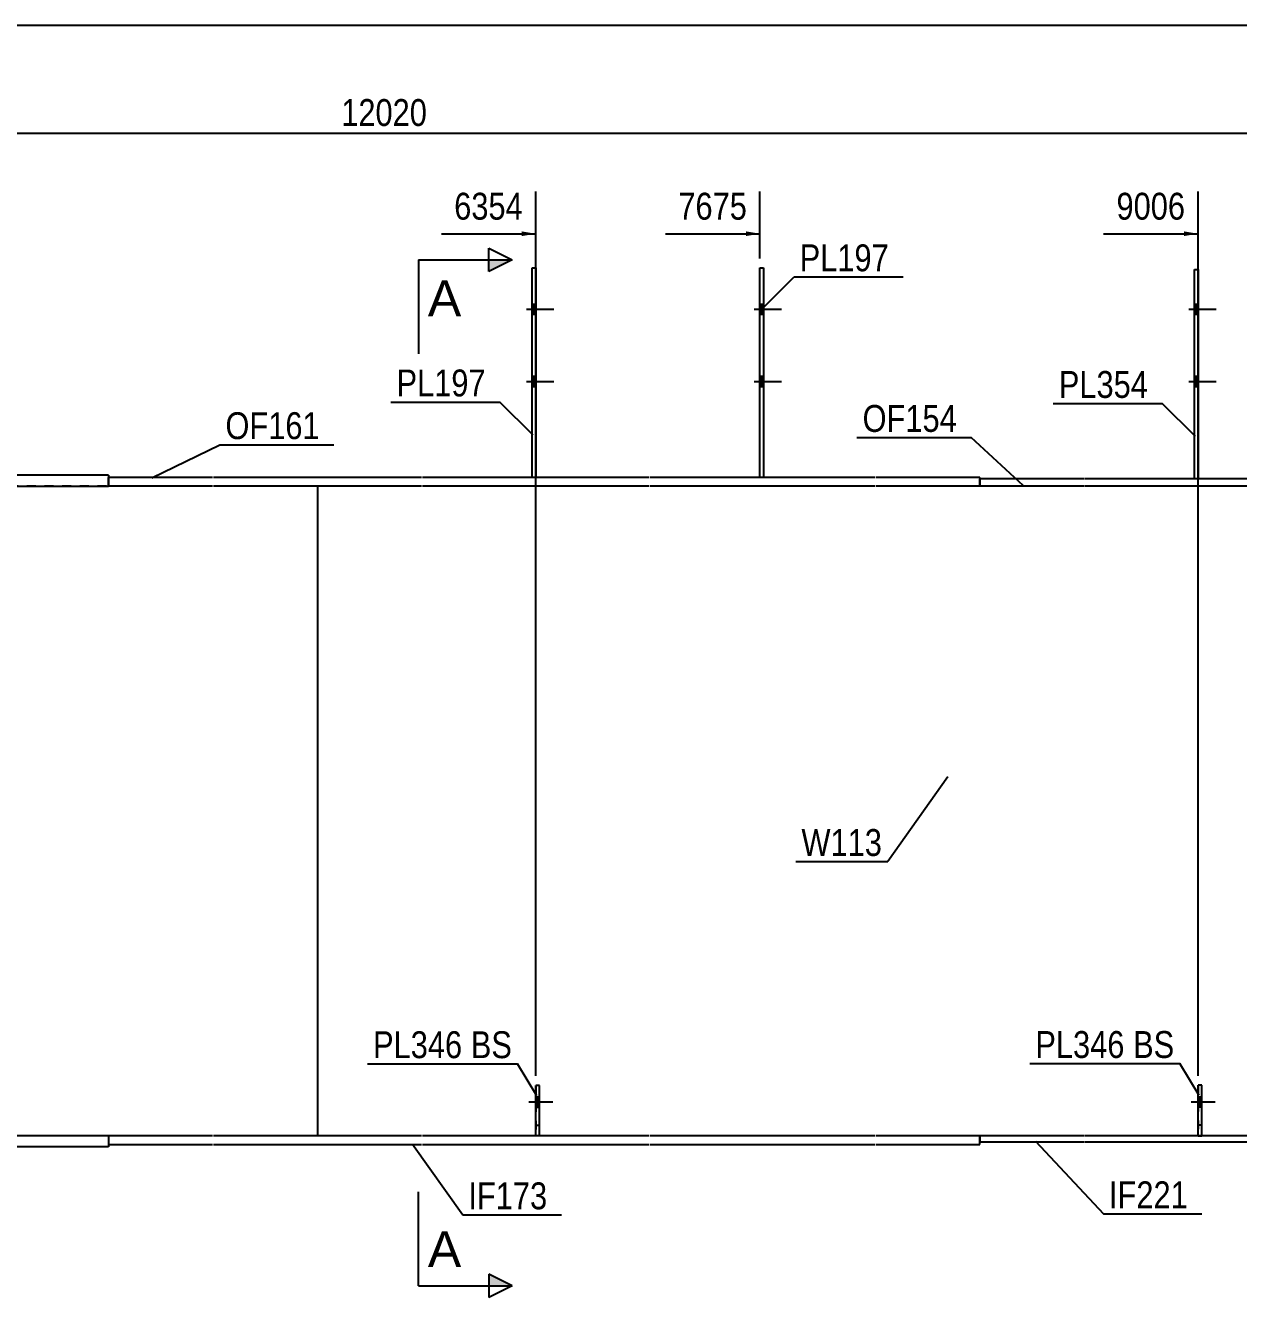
# Model space of a CAD drawing. Header units: millimetres. Extents: x 2 to 405, y 5 to 282.
# Drawn here: x 166.5 to 295.7, y 146.5 to 282 of the extents above; entities that cross this region are included whole.
import ezdxf

# ---------------------------------------------------------------- set-up
doc = ezdxf.new("R2010")
doc.units = ezdxf.units.MM
doc.linetypes.add('DXK_LINE_DOT1', pattern=[1.8814, 0.9407, -0.9407])
doc.linetypes.add('DXK_LINE_DOT2', pattern=[3.9198, 1.9599, -1.9599])
doc.styles.add('Arial', font='ARIAL.TTF', dxfattribs={"height": 0.2})
doc.styles.add('Arial Narrow', font='ARIALN.TTF', dxfattribs={"height": 0.2})

# ---------------------------------------------------------------- blocks, each defined once
blk = doc.blocks.new('Unknown-623473287-1210')
at = {"color": 5, "linetype": 'Continuous'}
blk.add_line((405, 282), (5, 282), dxfattribs=at)
blk = doc.blocks.new('Part-623473287-1606 - 1511')
at = {"color": 2, "linetype": 'Continuous'}
for p, q in [((268.13, 163.7), (268.13, 163.08)), ((279.2, 163.7), (268.13, 163.7)), ((268.13, 163.08), (279.2, 163.08)), ((303.46, 163.7), (279.3, 163.7)), ((279.3, 163.08), (303.46, 163.08)), ((327.48, 163.7), (303.56, 163.7)), ((303.56, 163.08), (327.48, 163.08)), ((364.41, 163.7), (327.58, 163.7)), ((327.58, 163.08), (364.41, 163.08))]:
    blk.add_line(p, q, dxfattribs=at)
at = {"color": 7, "linetype": 'DXK_LINE_DOT1'}
blk.add_line((364.41, 163.08), (364.41, 163.7), dxfattribs=at)
blk = doc.blocks.new('Part-623473287-1562 - 1511')
at = {"color": 2, "linetype": 'Continuous'}
for p, q in [((67.61, 234.08), (44.99, 234.08)), ((91.86, 234.08), (67.71, 234.08)), ((115.89, 234.08), (91.96, 234.08)), ((140.14, 234.08), (115.99, 234.08)), ((164.16, 234.08), (140.24, 234.08)), ((175.34, 234.08), (164.26, 234.08)), ((175.34, 234.08), (175.34, 232.93)), ((44.99, 232.93), (67.61, 232.93)), ((67.71, 232.93), (91.86, 232.93)), ((91.96, 232.93), (115.89, 232.93)), ((115.99, 232.93), (140.14, 232.93)), ((140.24, 232.93), (164.16, 232.93)), ((164.26, 232.93), (175.34, 232.93))]:
    blk.add_line(p, q, dxfattribs=at)
at = {"color": 7, "linetype": 'DXK_LINE_DOT1'}
blk.add_line((44.99, 234.08), (44.99, 232.93), dxfattribs=at)
blk = doc.blocks.new('Part-623473287-1535 - 1511')
at = {"color": 2, "linetype": 'Continuous'}
for p, q in [((279.2, 233.7), (268.13, 233.7)), ((268.13, 232.93), (268.13, 233.7)), ((303.46, 233.7), (279.3, 233.7)), ((327.48, 233.7), (303.56, 233.7)), ((364.41, 233.7), (327.58, 233.7)), ((279.2, 232.93), (268.13, 232.93)), ((303.46, 232.93), (279.3, 232.93)), ((327.48, 232.93), (303.56, 232.93)), ((364.41, 232.93), (327.58, 232.93))]:
    blk.add_line(p, q, dxfattribs=at)
at = {"color": 7, "linetype": 'DXK_LINE_DOT1'}
blk.add_line((364.41, 232.93), (364.41, 233.7), dxfattribs=at)
blk = doc.blocks.new('Bolt-623473287-1644 - 1511')
at = {"linetype": 'Continuous'}
for points in [[(220.85, 251.24), (220.85, 252.31), (220.46, 252.31), (220.46, 251.24)], [(220.85, 251.24), (220.85, 252.31), (220.46, 252.31), (220.46, 251.24)], [(220.85, 243.55), (220.85, 244.62), (220.46, 244.62), (220.46, 243.55)], [(220.85, 243.55), (220.85, 244.62), (220.46, 244.62), (220.46, 243.55)]]:
    blk.add_hatch(color=3, dxfattribs=at).paths.add_polyline_path(points)
at = {"color": 3, "linetype": 'Continuous'}
for p, q in [((220.46, 252.31), (220.85, 252.31)), ((220.46, 252.31), (220.85, 252.31)), ((219.85, 251.78), (222.77, 251.78)), ((219.85, 251.78), (222.77, 251.78)), ((220.46, 251.24), (220.85, 251.24)), ((220.46, 251.24), (220.85, 251.24)), ((219.85, 244.08), (222.77, 244.08)), ((219.85, 244.08), (222.77, 244.08)), ((220.46, 244.62), (220.85, 244.62)), ((220.46, 244.62), (220.85, 244.62)), ((220.46, 243.55), (220.85, 243.55)), ((220.46, 243.55), (220.85, 243.55))]:
    blk.add_line(p, q, dxfattribs=at)
blk = doc.blocks.new('Part-623473287-1795 - 1511')
at = {"color": 7, "linetype": 'DXK_LINE_DOT1'}
for p, q in [((291.38, 169.11), (291.38, 163.72)), ((291.76, 169.11), (291.38, 169.11)), ((291.76, 163.72), (291.76, 169.11)), ((291.38, 164.87), (291.76, 164.87)), ((291.38, 163.72), (291.76, 163.72))]:
    blk.add_line(p, q, dxfattribs=at)
blk = doc.blocks.new('Part-623473287-1540 - 1511')
at = {"color": 2, "linetype": 'Continuous'}
for p, q in [((186.42, 233.85), (175.34, 233.85)), ((175.34, 232.93), (175.34, 233.85)), ((208.67, 233.85), (186.52, 233.85)), ((232.93, 233.85), (208.77, 233.85)), ((256.95, 233.85), (233.03, 233.85)), ((268.13, 233.85), (257.05, 233.85)), ((268.13, 233.85), (268.13, 232.93)), ((186.42, 232.93), (175.34, 232.93)), ((208.67, 232.93), (186.52, 232.93)), ((232.93, 232.93), (208.77, 232.93)), ((256.95, 232.93), (233.03, 232.93)), ((268.13, 232.93), (257.05, 232.93))]:
    blk.add_line(p, q, dxfattribs=at)
blk = doc.blocks.new('Part-623473287-1584 - 1511')
at = {"color": 7, "linetype": 'DXK_LINE_DOT1'}
for p, q in [((67.61, 232.93), (44.99, 232.93)), ((44.99, 232.93), (44.99, 163.7)), ((91.86, 232.93), (67.71, 232.93)), ((115.89, 232.93), (91.96, 232.93)), ((140.14, 232.93), (115.99, 232.93)), ((164.16, 232.93), (140.24, 232.93)), ((186.42, 232.93), (164.26, 232.93)), ((197.59, 232.93), (186.52, 232.93)), ((67.61, 163.7), (44.99, 163.7)), ((91.86, 163.7), (67.71, 163.7)), ((115.89, 163.7), (91.96, 163.7)), ((140.14, 163.7), (115.99, 163.7)), ((164.16, 163.7), (140.24, 163.7)), ((186.42, 163.7), (164.26, 163.7)), ((197.59, 163.7), (186.52, 163.7))]:
    blk.add_line(p, q, dxfattribs=at)
at = {"color": 2, "linetype": 'Continuous'}
blk.add_line((197.59, 232.93), (197.59, 163.7), dxfattribs=at)
blk = doc.blocks.new('Bolt-623473287-1636 - 1511')
at = {"linetype": 'Continuous'}
for points in [[(245.1, 251.24), (245.1, 252.31), (244.72, 252.31), (244.72, 251.24)], [(245.1, 251.24), (245.1, 252.31), (244.72, 252.31), (244.72, 251.24)], [(245.1, 243.55), (245.1, 244.62), (244.72, 244.62), (244.72, 243.55)], [(245.1, 243.55), (245.1, 244.62), (244.72, 244.62), (244.72, 243.55)]]:
    blk.add_hatch(color=3, dxfattribs=at).paths.add_polyline_path(points)
at = {"color": 3, "linetype": 'Continuous'}
for p, q in [((244.72, 252.31), (245.1, 252.31)), ((244.72, 252.31), (245.1, 252.31)), ((244.1, 251.78), (247.03, 251.78)), ((244.1, 251.78), (247.03, 251.78)), ((244.72, 251.24), (245.1, 251.24)), ((244.72, 251.24), (245.1, 251.24)), ((244.1, 244.08), (247.03, 244.08)), ((244.1, 244.08), (247.03, 244.08)), ((244.72, 244.62), (245.1, 244.62)), ((244.72, 244.62), (245.1, 244.62)), ((244.72, 243.55), (245.1, 243.55)), ((244.72, 243.55), (245.1, 243.55))]:
    blk.add_line(p, q, dxfattribs=at)
blk = doc.blocks.new('Bolt-623473287-1642 - 1511')
at = {"color": 3, "linetype": 'DXK_LINE_DOT2'}
for p, q in [((220.12, 167.31), (222.66, 167.31)), ((220.85, 167.85), (221.23, 167.85)), ((220.85, 166.77), (221.23, 166.77))]:
    blk.add_line(p, q, dxfattribs=at)
blk = doc.blocks.new('Bolt-623473287-1643 - 1511')
at = {"linetype": 'Continuous'}
blk.add_hatch(color=3, dxfattribs=at).paths.add_polyline_path([(221.23, 166.77), (221.23, 167.85), (220.85, 167.85), (220.85, 166.77)])
at = {"color": 3, "linetype": 'Continuous'}
for p, q in [((220.12, 167.31), (222.66, 167.31)), ((220.85, 167.85), (221.23, 167.85)), ((220.85, 166.77), (221.23, 166.77))]:
    blk.add_line(p, q, dxfattribs=at)
blk = doc.blocks.new('Bolt-623473287-1645 - 1511')
at = {"color": 3, "linetype": 'DXK_LINE_DOT2'}
for p, q in [((290.65, 167.34), (293.19, 167.34)), ((291.38, 167.87), (291.76, 167.87)), ((291.38, 166.8), (291.76, 166.8))]:
    blk.add_line(p, q, dxfattribs=at)
blk = doc.blocks.new('Bolt-623473287-1646 - 1511')
at = {"linetype": 'Continuous'}
blk.add_hatch(color=3, dxfattribs=at).paths.add_polyline_path([(291.76, 166.8), (291.76, 167.87), (291.38, 167.87), (291.38, 166.8)])
at = {"color": 3, "linetype": 'Continuous'}
for p, q in [((290.65, 167.34), (293.19, 167.34)), ((291.38, 167.87), (291.76, 167.87)), ((291.38, 166.8), (291.76, 166.8))]:
    blk.add_line(p, q, dxfattribs=at)
blk = doc.blocks.new('Bolt-623473287-1647 - 1511')
at = {"linetype": 'Continuous'}
for points in [[(291.38, 251.24), (291.38, 252.31), (290.99, 252.31), (290.99, 251.24)], [(291.38, 251.24), (291.38, 252.31), (290.99, 252.31), (290.99, 251.24)], [(291.38, 243.55), (291.38, 244.62), (290.99, 244.62), (290.99, 243.55)], [(291.38, 243.55), (291.38, 244.62), (290.99, 244.62), (290.99, 243.55)]]:
    blk.add_hatch(color=3, dxfattribs=at).paths.add_polyline_path(points)
at = {"color": 3, "linetype": 'Continuous'}
for p, q in [((290.99, 252.31), (291.38, 252.31)), ((290.99, 252.31), (291.38, 252.31)), ((290.38, 251.78), (293.3, 251.78)), ((290.38, 251.78), (293.3, 251.78)), ((290.99, 251.24), (291.38, 251.24)), ((290.99, 251.24), (291.38, 251.24)), ((290.38, 244.08), (293.3, 244.08)), ((290.38, 244.08), (293.3, 244.08)), ((290.99, 244.62), (291.38, 244.62)), ((290.99, 244.62), (291.38, 244.62)), ((290.99, 243.55), (291.38, 243.55)), ((290.99, 243.55), (291.38, 243.55))]:
    blk.add_line(p, q, dxfattribs=at)
blk = doc.blocks.new('Part-623473287-1780 - 1511')
at = {"color": 7, "linetype": 'DXK_LINE_DOT1'}
for p, q in [((220.85, 169.08), (220.85, 163.7)), ((221.23, 169.08), (220.85, 169.08)), ((221.23, 163.7), (221.23, 169.08)), ((220.85, 164.85), (221.23, 164.85))]:
    blk.add_line(p, q, dxfattribs=at)
blk = doc.blocks.new('Part-623473287-1785 - 1511')
at = {"color": 2, "linetype": 'Continuous'}
for p, q in [((220.85, 163.7), (220.85, 169.08)), ((221.23, 169.08), (220.85, 169.08)), ((221.23, 163.7), (221.23, 169.08))]:
    blk.add_line(p, q, dxfattribs=at)
blk = doc.blocks.new('Part-623473287-1657 - 1511')
at = {"color": 2, "linetype": 'Continuous'}
blk.add_line((197.59, 232.93), (197.59, 163.7), dxfattribs=at)
at = {"color": 7, "linetype": 'DXK_LINE_DOT1'}
for p, q in [((208.67, 232.93), (197.59, 232.93)), ((232.93, 232.93), (208.77, 232.93)), ((256.95, 232.93), (233.03, 232.93)), ((279.2, 232.93), (257.05, 232.93)), ((303.46, 232.93), (279.3, 232.93)), ((327.48, 232.93), (303.56, 232.93)), ((364.41, 232.93), (327.58, 232.93)), ((364.41, 232.93), (364.41, 163.7)), ((208.67, 163.7), (197.59, 163.7)), ((232.93, 163.7), (208.77, 163.7)), ((256.95, 163.7), (233.03, 163.7)), ((279.2, 163.7), (257.05, 163.7)), ((303.46, 163.7), (279.3, 163.7)), ((327.48, 163.7), (303.56, 163.7)), ((364.41, 163.7), (327.58, 163.7))]:
    blk.add_line(p, q, dxfattribs=at)
blk = doc.blocks.new('Part-623473287-1733 - 1511')
at = {"color": 2, "linetype": 'Continuous'}
for p, q in [((244.72, 233.85), (244.72, 256.16)), ((244.72, 256.16), (245.1, 256.16)), ((245.1, 256.16), (245.1, 233.85))]:
    blk.add_line(p, q, dxfattribs=at)
at = {"color": 7, "linetype": 'DXK_LINE_DOT1'}
blk.add_line((245.1, 233.85), (244.72, 233.85), dxfattribs=at)
blk = doc.blocks.new('Part-623473287-1790 - 1511')
at = {"color": 2, "linetype": 'Continuous'}
for p, q in [((220.46, 233.85), (220.46, 256.16)), ((220.46, 256.16), (220.85, 256.16)), ((220.85, 256.16), (220.85, 233.85))]:
    blk.add_line(p, q, dxfattribs=at)
at = {"color": 7, "linetype": 'DXK_LINE_DOT1'}
blk.add_line((220.85, 233.85), (220.46, 233.85), dxfattribs=at)
blk = doc.blocks.new('Part-623473287-1800 - 1511')
at = {"color": 2, "linetype": 'Continuous'}
for p, q in [((291.38, 163.72), (291.38, 169.11)), ((291.76, 169.11), (291.38, 169.11)), ((291.76, 163.72), (291.76, 169.11)), ((291.76, 163.72), (291.38, 163.72))]:
    blk.add_line(p, q, dxfattribs=at)
blk = doc.blocks.new('Part-623473287-1805 - 1511')
at = {"color": 2, "linetype": 'Continuous'}
for p, q in [((290.99, 233.7), (290.99, 256.01)), ((290.99, 256.01), (291.38, 256.01)), ((291.38, 256.01), (291.38, 233.7))]:
    blk.add_line(p, q, dxfattribs=at)
at = {"color": 7, "linetype": 'DXK_LINE_DOT1'}
blk.add_line((291.38, 233.7), (290.99, 233.7), dxfattribs=at)
blk = doc.blocks.new('Part-623473287-1927 - 1511')
at = {"color": 2, "linetype": 'Continuous'}
for p, q in [((67.61, 163.7), (44.99, 163.7)), ((91.86, 163.7), (67.71, 163.7)), ((115.89, 163.7), (91.96, 163.7)), ((140.14, 163.7), (115.99, 163.7)), ((164.16, 163.7), (140.24, 163.7)), ((175.34, 163.7), (164.26, 163.7)), ((175.34, 163.7), (175.34, 162.54)), ((67.61, 162.54), (44.99, 162.54)), ((91.86, 162.54), (67.71, 162.54)), ((115.89, 162.54), (91.96, 162.54)), ((140.14, 162.54), (115.99, 162.54)), ((164.16, 162.54), (140.24, 162.54)), ((175.34, 162.54), (164.26, 162.54))]:
    blk.add_line(p, q, dxfattribs=at)
at = {"color": 7, "linetype": 'DXK_LINE_DOT1'}
blk.add_line((44.99, 163.7), (44.99, 162.54), dxfattribs=at)
blk = doc.blocks.new('Part-623473287-1932 - 1511')
at = {"color": 2, "linetype": 'Continuous'}
for p, q in [((186.42, 163.7), (175.34, 163.7)), ((175.34, 163.7), (175.34, 162.77)), ((175.34, 162.77), (186.42, 162.77)), ((208.67, 163.7), (186.52, 163.7)), ((186.52, 162.77), (208.67, 162.77)), ((232.93, 163.7), (208.77, 163.7)), ((208.77, 162.77), (232.93, 162.77)), ((256.95, 163.7), (233.03, 163.7)), ((233.03, 162.77), (256.95, 162.77)), ((268.13, 163.7), (257.05, 163.7)), ((257.05, 162.77), (268.13, 162.77)), ((268.13, 162.77), (268.13, 163.7))]:
    blk.add_line(p, q, dxfattribs=at)
blk = doc.blocks.new('StraightDimension-623473287-3109 - 1511')
at = {"linetype": 'Continuous'}
blk.add_hatch(color=7, dxfattribs=at).paths.add_polyline_path([(243.22, 260.06), (244.72, 259.81), (243.22, 259.56)])
at = {"color": 7, "linetype": 'Continuous'}
for p, q in [((244.72, 257.16), (244.72, 264.31)), ((234.66, 259.81), (244.72, 259.81))]:
    blk.add_line(p, q, dxfattribs=at)
at = {"color": 0}
blk.add_wipeout([(243.94, 260.71), (243.94, 264.91), (235.43, 264.91), (235.43, 260.71)], dxfattribs=at)
at = {"color": 3, "style": 'Arial Narrow'}
blk.add_text('7675', height=2.863, dxfattribs=at).set_placement((236.03, 261.31))
blk = doc.blocks.new('StraightDimension-623473287-2171 - 1511')
at = {"color": 7, "linetype": 'Continuous'}
blk.add_line((43.46, 270.54), (365.95, 270.54), dxfattribs=at)
at = {"color": 0}
blk.add_wipeout([(209.87, 270.69), (209.87, 274.89), (199.53, 274.89), (199.53, 270.69)], dxfattribs=at)
at = {"color": 3, "style": 'Arial Narrow'}
blk.add_text('12020', height=2.863, dxfattribs=at).set_placement((200.13, 271.29))
blk = doc.blocks.new('StraightDimension-623473287-3108 - 1511')
at = {"linetype": 'Continuous'}
blk.add_hatch(color=7, dxfattribs=at).paths.add_polyline_path([(289.88, 260.06), (291.38, 259.81), (289.88, 259.56)])
at = {"color": 7, "linetype": 'Continuous'}
for p, q in [((291.38, 170.08), (291.38, 264.31)), ((281.32, 259.81), (291.38, 259.81))]:
    blk.add_line(p, q, dxfattribs=at)
at = {"color": 0}
blk.add_wipeout([(290.6, 260.71), (290.6, 264.91), (282.09, 264.91), (282.09, 260.71)], dxfattribs=at)
at = {"color": 3, "style": 'Arial Narrow'}
blk.add_text('9006', height=2.863, dxfattribs=at).set_placement((282.69, 261.31))
blk = doc.blocks.new('StraightDimension-623473287-3110 - 1511')
at = {"linetype": 'Continuous'}
blk.add_hatch(color=7, dxfattribs=at).paths.add_polyline_path([(219.35, 260.06), (220.85, 259.81), (219.35, 259.56)])
at = {"color": 7, "linetype": 'Continuous'}
for p, q in [((220.85, 170.08), (220.85, 264.31)), ((210.79, 259.81), (220.85, 259.81))]:
    blk.add_line(p, q, dxfattribs=at)
at = {"color": 0}
blk.add_wipeout([(220.07, 260.71), (220.07, 264.91), (211.56, 264.91), (211.56, 260.71)], dxfattribs=at)
at = {"color": 3, "style": 'Arial Narrow'}
blk.add_text('6354', height=2.863, dxfattribs=at).set_placement((212.16, 261.31))
blk = doc.blocks.new('Mark-623473287-1729 - 1511')
at = {"color": 0}
blk.add_wipeout([(258.46, 255.81), (258.46, 258.81), (248.95, 258.81), (248.95, 255.81)], dxfattribs=at)
blk.add_wipeout([(258.46, 255.81), (258.46, 258.81), (248.95, 258.81), (248.95, 255.81)], dxfattribs=at)
at = {"color": 7, "linetype": 'Continuous'}
for p, q in [((244.82, 251.67), (248.35, 255.21)), ((248.35, 255.21), (259.96, 255.21))]:
    blk.add_line(p, q, dxfattribs=at)
at = {"color": 3, "style": 'Arial Narrow'}
blk.add_text('PL197', height=2.863, dxfattribs=at).set_placement((248.95, 255.81))
blk = doc.blocks.new('Mark-623473287-1531 - 1511')
at = {"color": 7, "linetype": 'Continuous'}
blk.add_line((272.76, 232.98), (267.2, 238.1), dxfattribs=at)
at = {"color": 0}
blk.add_wipeout([(265.7, 238.7), (265.7, 241.7), (255.65, 241.7), (255.65, 238.7)], dxfattribs=at)
blk.add_wipeout([(265.7, 238.7), (265.7, 241.7), (255.65, 241.7), (255.65, 238.7)], dxfattribs=at)
at = {"color": 7, "linetype": 'Continuous'}
blk.add_line((255.05, 238.1), (267.2, 238.1), dxfattribs=at)
at = {"color": 3, "style": 'Arial Narrow'}
blk.add_text('OF154', height=2.863, dxfattribs=at).set_placement((255.65, 238.7))
blk = doc.blocks.new('Mark-623473287-1786 - 1511')
at = {"color": 7, "linetype": 'Continuous'}
blk.add_line((220.56, 238.34), (217.03, 241.88), dxfattribs=at)
at = {"color": 0}
blk.add_wipeout([(215.53, 242.48), (215.53, 245.48), (206.02, 245.48), (206.02, 242.48)], dxfattribs=at)
blk.add_wipeout([(215.53, 242.48), (215.53, 245.48), (206.02, 245.48), (206.02, 242.48)], dxfattribs=at)
at = {"color": 7, "linetype": 'Continuous'}
blk.add_line((205.42, 241.88), (217.03, 241.88), dxfattribs=at)
at = {"color": 3, "style": 'Arial Narrow'}
blk.add_text('PL197', height=2.863, dxfattribs=at).set_placement((206.02, 242.48))
blk = doc.blocks.new('Mark-623473287-1536 - 1511')
at = {"color": 0}
blk.add_wipeout([(197.85, 237.93), (197.85, 240.93), (187.8, 240.93), (187.8, 237.93)], dxfattribs=at)
blk.add_wipeout([(197.85, 237.93), (197.85, 240.93), (187.8, 240.93), (187.8, 237.93)], dxfattribs=at)
at = {"color": 7, "linetype": 'Continuous'}
for p, q in [((179.97, 233.8), (187.2, 237.33)), ((187.2, 237.33), (199.35, 237.33))]:
    blk.add_line(p, q, dxfattribs=at)
at = {"color": 3, "style": 'Arial Narrow'}
blk.add_text('OF161', height=2.863, dxfattribs=at).set_placement((187.8, 237.93))
blk = doc.blocks.new('MarkSet-623473287-2309 - 1511')
at = {"color": 0}
for points in [[(283.56, 172), (283.56, 175), (274.05, 175), (274.05, 172)], [(288.84, 172), (288.84, 175), (284.46, 175), (284.46, 172)]]:
    blk.add_wipeout(points, dxfattribs=at)
for points in [[(283.56, 172), (283.56, 175), (274.05, 175), (274.05, 172)], [(288.84, 172), (288.84, 175), (284.46, 175), (284.46, 172)]]:
    blk.add_wipeout(points, dxfattribs=at)
at = {"color": 7, "linetype": 'Continuous'}
for p in [(273.45, 171.4), (291.48, 168.01)]:
    blk.add_line(p, (289.44, 171.4), dxfattribs=at)
at = {"color": 3, "style": 'Arial Narrow'}
for s, p in [('PL346', (274.05, 172)), ('BS', (284.46, 172))]:
    blk.add_text(s, height=2.863, dxfattribs=at).set_placement(p)
blk = doc.blocks.new('Mark-623473287-1602 - 1511')
at = {"color": 0}
blk.add_wipeout([(290.29, 155.99), (290.29, 158.99), (281.89, 158.99), (281.89, 155.99)], dxfattribs=at)
blk.add_wipeout([(290.29, 155.99), (290.29, 158.99), (281.89, 158.99), (281.89, 155.99)], dxfattribs=at)
at = {"color": 7, "linetype": 'Continuous'}
for p, q in [((274.06, 163.13), (281.29, 155.39)), ((281.29, 155.39), (291.79, 155.39))]:
    blk.add_line(p, q, dxfattribs=at)
at = {"color": 3, "style": 'Arial Narrow'}
blk.add_text('IF221', height=2.863, dxfattribs=at).set_placement((281.89, 155.99))
blk = doc.blocks.new('Mark-623473287-1653 - 1511')
at = {"color": 0}
blk.add_wipeout([(257.73, 193.52), (257.73, 196.52), (249.14, 196.52), (249.14, 193.52)], dxfattribs=at)
blk.add_wipeout([(257.73, 193.52), (257.73, 196.52), (249.14, 196.52), (249.14, 193.52)], dxfattribs=at)
at = {"color": 7, "linetype": 'Continuous'}
for p in [(264.72, 201.96), (248.54, 192.92)]:
    blk.add_line(p, (258.33, 192.92), dxfattribs=at)
at = {"color": 3, "style": 'Arial Narrow'}
blk.add_text('W113', height=2.863, dxfattribs=at).set_placement((249.14, 193.52))
blk = doc.blocks.new('Mark-623473287-1801 - 1511')
at = {"color": 7, "linetype": 'Continuous'}
blk.add_line((291.09, 238.19), (287.56, 241.72), dxfattribs=at)
at = {"color": 0}
blk.add_wipeout([(286.06, 242.32), (286.06, 245.32), (276.55, 245.32), (276.55, 242.32)], dxfattribs=at)
blk.add_wipeout([(286.06, 242.32), (286.06, 245.32), (276.55, 245.32), (276.55, 242.32)], dxfattribs=at)
at = {"color": 7, "linetype": 'Continuous'}
blk.add_line((275.95, 241.72), (287.56, 241.72), dxfattribs=at)
at = {"color": 3, "style": 'Arial Narrow'}
blk.add_text('PL354', height=2.863, dxfattribs=at).set_placement((276.55, 242.32))
blk = doc.blocks.new('Mark-623473287-1928 - 1511')
at = {"color": 0}
blk.add_wipeout([(222.08, 155.88), (222.08, 158.88), (213.67, 158.88), (213.67, 155.88)], dxfattribs=at)
blk.add_wipeout([(222.08, 155.88), (222.08, 158.88), (213.67, 158.88), (213.67, 155.88)], dxfattribs=at)
at = {"color": 7, "linetype": 'Continuous'}
for p, q in [((207.71, 162.83), (213.07, 155.28)), ((213.07, 155.28), (223.58, 155.28))]:
    blk.add_line(p, q, dxfattribs=at)
at = {"color": 3, "style": 'Arial Narrow'}
blk.add_text('IF173', height=2.863, dxfattribs=at).set_placement((213.67, 155.88))
blk = doc.blocks.new('SectionMark-623473287-2290 - 1511')
at = {"linetype": 'Continuous'}
for points in [[(215.85, 255.77), (215.85, 257.02), (218.35, 257.02)], [(215.85, 147.72), (215.85, 148.97), (218.35, 147.72)]]:
    blk.add_hatch(color=30, dxfattribs=at).paths.add_polyline_path(points)
at = {"color": 30, "linetype": 'Continuous'}
for p, q in [((215.85, 255.77), (215.85, 258.27)), ((215.85, 258.27), (218.35, 257.02)), ((208.35, 257.02), (208.35, 247.02)), ((208.35, 257.02), (218.35, 257.02)), ((218.35, 257.02), (215.85, 255.77)), ((208.35, 147.72), (208.35, 157.72)), ((208.35, 147.72), (218.35, 147.72)), ((218.35, 147.72), (215.85, 148.97)), ((215.85, 148.97), (215.85, 146.47)), ((218.35, 147.72), (215.85, 146.47))]:
    blk.add_line(p, q, dxfattribs=at)
at = {"color": 0, "linetype": 'Continuous'}
for points in [[(212.9, 251.02), (212.9, 255.02), (209.35, 255.02), (209.35, 251.02)], [(212.9, 149.72), (212.9, 153.72), (209.35, 153.72), (209.35, 149.72)]]:
    blk.add_wipeout(points, dxfattribs=at)
at = {"color": 96, "linetype": 'Continuous', "style": 'Arial'}
for p in [(209.35, 251.02), (209.35, 149.72)]:
    blk.add_text('A', height=3.82, dxfattribs=at).set_placement(p)
blk = doc.blocks.new('MarkSet-623473287-2315 - 1511')
at = {"color": 0}
for points in [[(213.03, 171.98), (213.03, 174.98), (203.52, 174.98), (203.52, 171.98)], [(218.31, 171.98), (218.31, 174.98), (213.93, 174.98), (213.93, 171.98)]]:
    blk.add_wipeout(points, dxfattribs=at)
for points in [[(213.03, 171.98), (213.03, 174.98), (203.52, 174.98), (203.52, 171.98)], [(218.31, 171.98), (218.31, 174.98), (213.93, 174.98), (213.93, 171.98)]]:
    blk.add_wipeout(points, dxfattribs=at)
at = {"color": 7, "linetype": 'Continuous'}
for p in [(202.92, 171.38), (220.95, 167.98)]:
    blk.add_line(p, (218.91, 171.38), dxfattribs=at)
at = {"color": 3, "style": 'Arial Narrow'}
for s, p in [('PL346', (203.52, 171.98)), ('BS', (213.93, 171.98))]:
    blk.add_text(s, height=2.863, dxfattribs=at).set_placement(p)

msp = doc.modelspace()

# ---------------------------------------------------------------- block references
for name in ['Unknown-623473287-1210', 'Part-623473287-1790 - 1511', 'Part-623473287-1733 - 1511', 'Part-623473287-1805 - 1511', 'Bolt-623473287-1644 - 1511', 'Bolt-623473287-1636 - 1511', 'Bolt-623473287-1647 - 1511', 'Part-623473287-1562 - 1511', 'Part-623473287-1540 - 1511', 'Part-623473287-1535 - 1511', 'Part-623473287-1584 - 1511', 'Part-623473287-1657 - 1511', 'Part-623473287-1780 - 1511', 'Part-623473287-1785 - 1511', 'Part-623473287-1795 - 1511', 'Part-623473287-1800 - 1511', 'Bolt-623473287-1642 - 1511', 'Bolt-623473287-1643 - 1511', 'Bolt-623473287-1645 - 1511', 'Bolt-623473287-1646 - 1511', 'Part-623473287-1927 - 1511', 'Part-623473287-1932 - 1511', 'Part-623473287-1606 - 1511']:
    msp.add_blockref(name, (0, 0))

# ---------------------------------------------------------------- next in the draw order: block references
for name in ['StraightDimension-623473287-3109 - 1511', 'Mark-623473287-1531 - 1511', 'Mark-623473287-1536 - 1511', 'Mark-623473287-1653 - 1511', 'Mark-623473287-1928 - 1511', 'Mark-623473287-1602 - 1511']:
    msp.add_blockref(name, (0, 0))

# ---------------------------------------------------------------- next in the draw order: block references
msp.add_blockref('StraightDimension-623473287-2171 - 1511', (0, 0))

# ---------------------------------------------------------------- next in the draw order: block references
for name in ['StraightDimension-623473287-3110 - 1511', 'StraightDimension-623473287-3108 - 1511', 'Mark-623473287-1729 - 1511']:
    msp.add_blockref(name, (0, 0))

# ---------------------------------------------------------------- next in the draw order: block references
for name in ['Mark-623473287-1786 - 1511', 'Mark-623473287-1801 - 1511', 'MarkSet-623473287-2309 - 1511']:
    msp.add_blockref(name, (0, 0))

# ---------------------------------------------------------------- next in the draw order: block references
msp.add_blockref('SectionMark-623473287-2290 - 1511', (0, 0))

# ---------------------------------------------------------------- next in the draw order: block references
msp.add_blockref('MarkSet-623473287-2315 - 1511', (0, 0))

doc.saveas('drawing.dxf')
